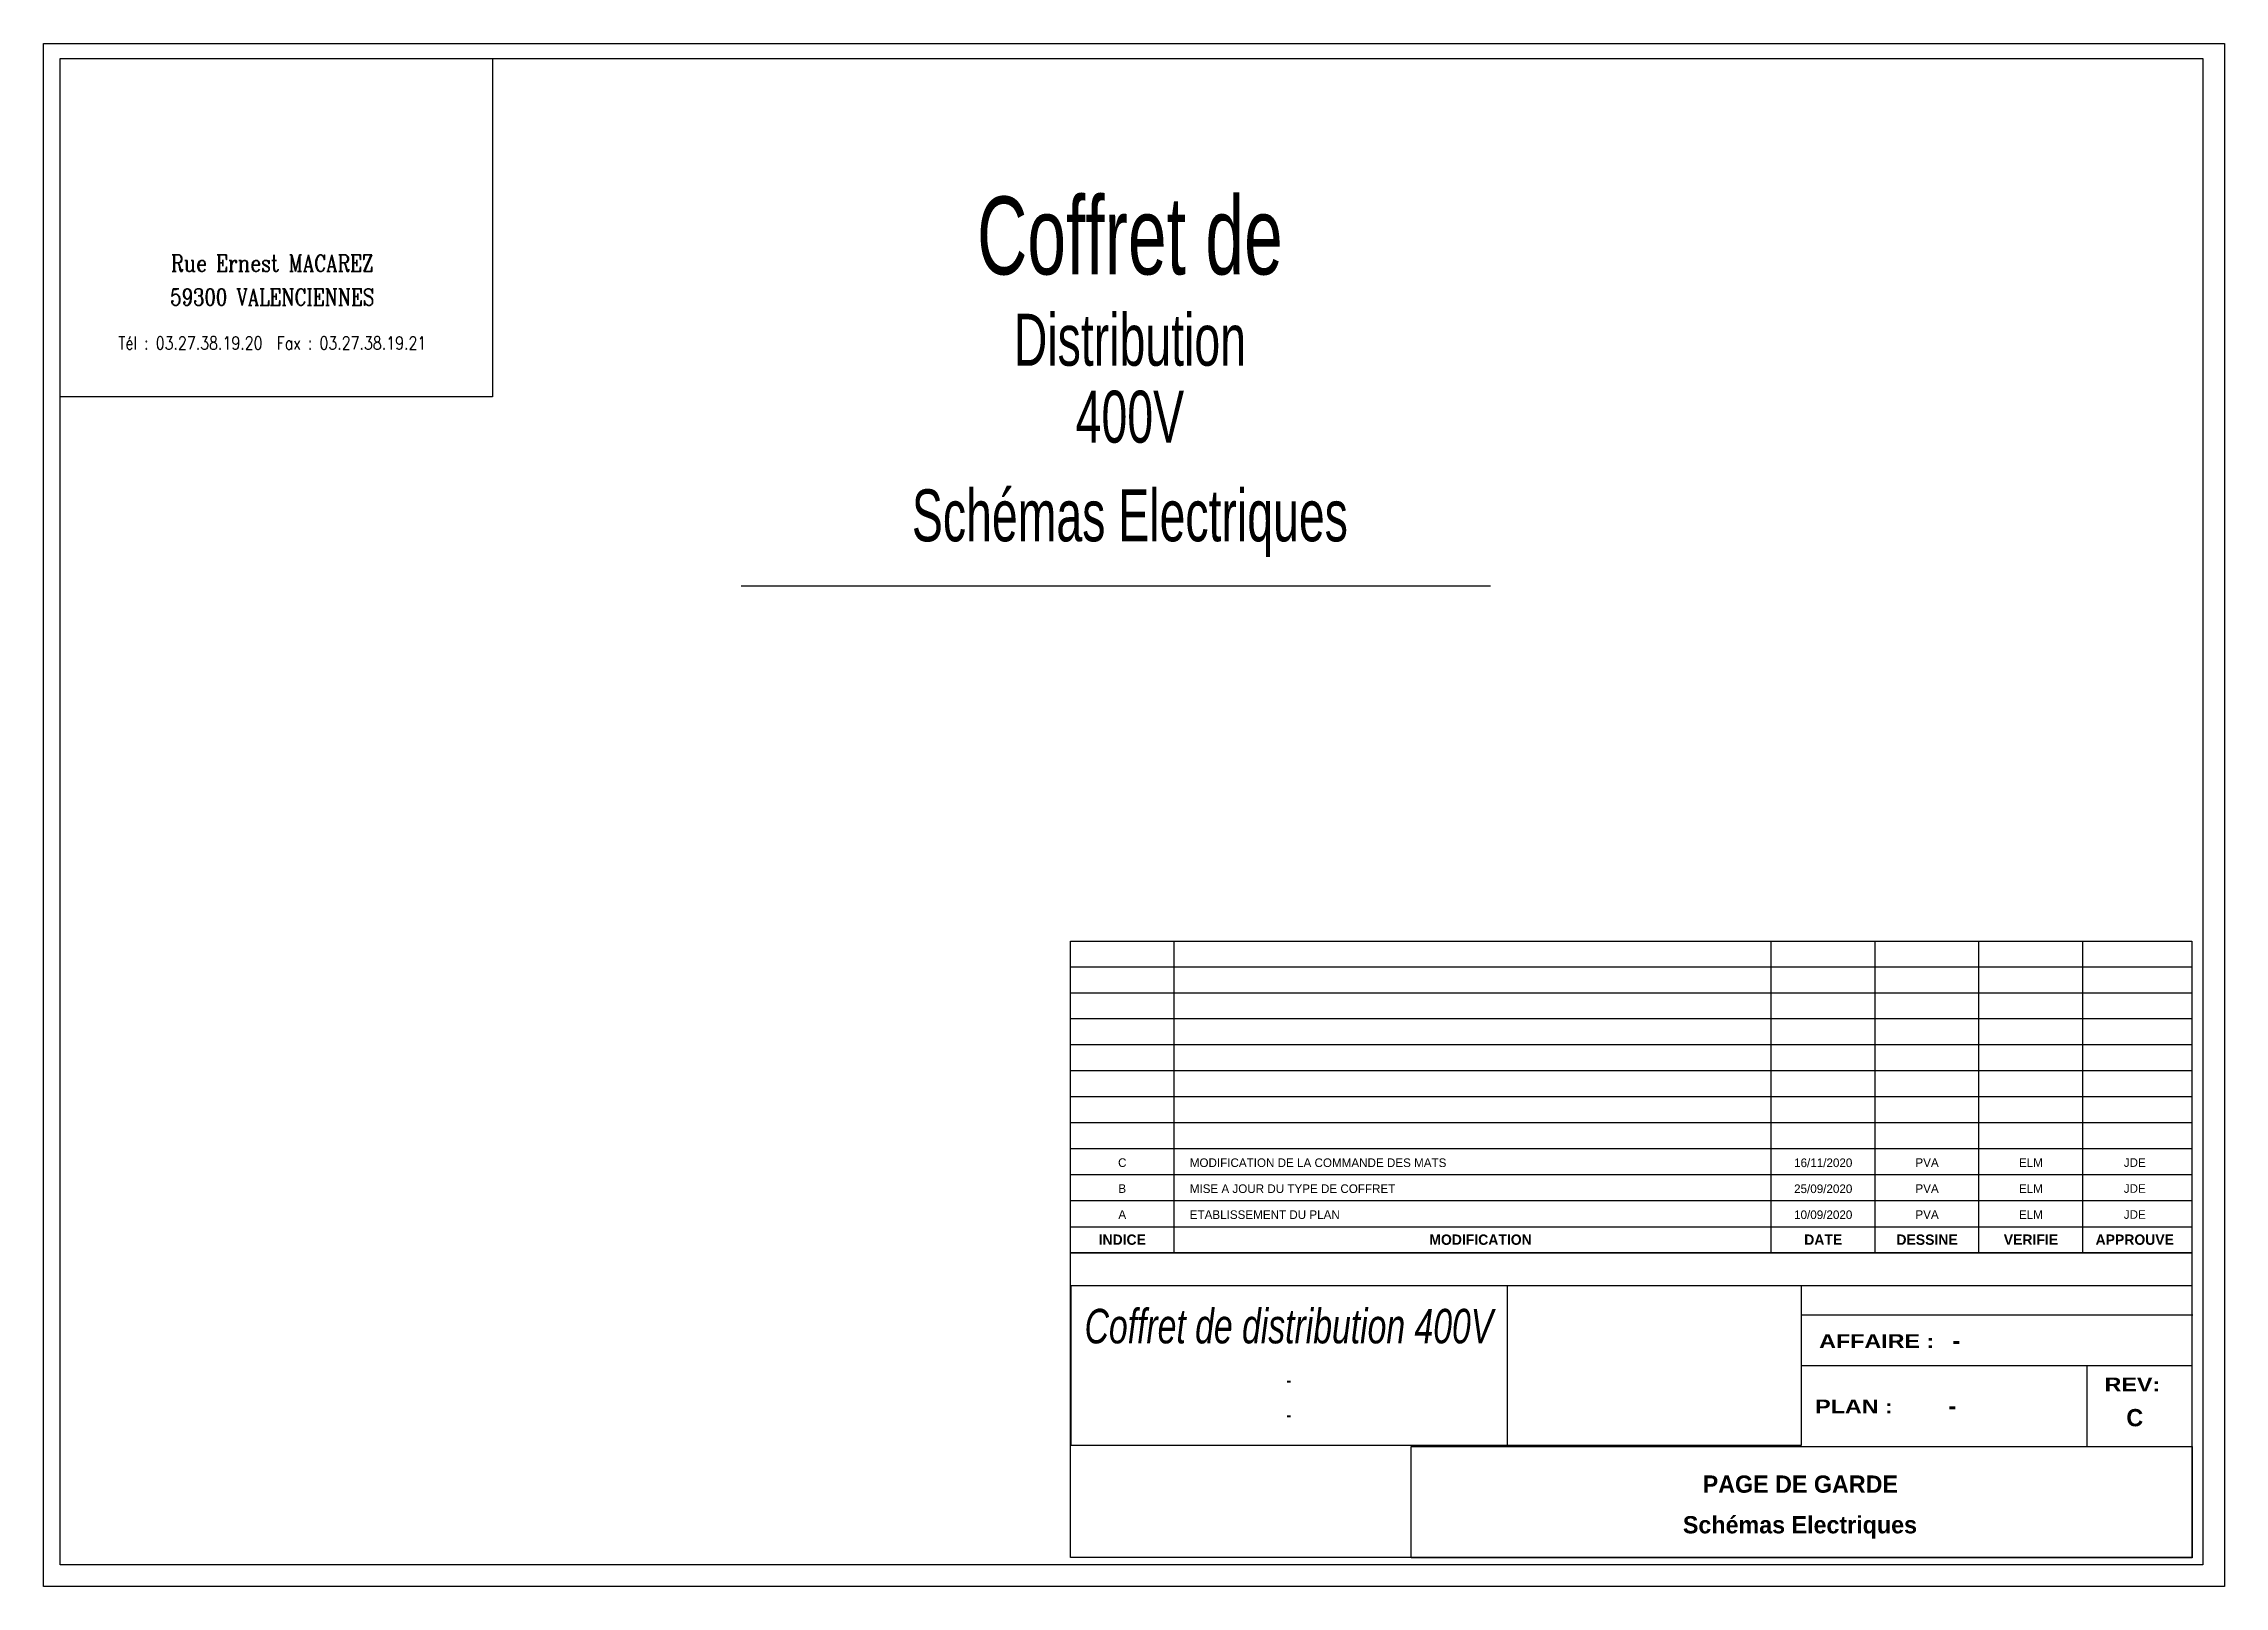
# Model space of a CAD drawing. Extents: x 0 to 420, y 0 to 297.
import ezdxf
from ezdxf.enums import TextEntityAlignment as Align

# ---------------------------------------------------------------- set-up
doc = ezdxf.new("R2010")
doc.units = 0
doc.header["$MEASUREMENT"] = 0
for name, pattern in [('EPAIS', [0]), ('FIN', [0]), ('MOYEN', [0])]:
    doc.linetypes.add(name, pattern=pattern)
doc.layers.get('0').update_dxf_attribs({"linetype": 'CONTINUOUS'})
doc.layers.add('A', color=1, linetype='CONTINUOUS')
doc.layers.add('B', color=1, linetype='CONTINUOUS')
doc.styles.add('ARIAL', font='arial.ttf', dxfattribs={"width": 0.966, "height": 1.660714})
doc.styles.add('ARIAL_BOLD', font='arialbd.ttf', dxfattribs={"width": 0.966, "height": 3.321429})
doc.styles.add('ARIAL_ITALIC', font='ariali.ttf', dxfattribs={"width": 1.6905, "height": 5.314286})
doc.styles.add('ROMANC', font='romanc', dxfattribs={"width": 0.8})

msp = doc.modelspace()

# ---------------------------------------------------------------- linework, layer by layer
for p, q in [((134.32, 192.62), (278.66, 192.62)), ((413.74, 119.23), (197.74, 119.23)), ((413.74, 114.23), (197.74, 114.23)), ((413.74, 109.23), (197.74, 109.23)), ((413.74, 104.23), (197.74, 104.23)), ((413.74, 99.23), (197.74, 99.23)), ((413.74, 94.23), (197.74, 94.23)), ((413.74, 89.23), (197.74, 89.23)), ((413.74, 84.23), (197.74, 84.23)), ((413.74, 79.23), (197.74, 79.23)), ((413.74, 74.23), (197.74, 74.23))]:
    msp.add_line(p, q)
msp.add_lwpolyline([(3.18, 294.14), (86.46, 294.14), (86.46, 229), (3.18, 229)], close=True)
at = {"layer": 'A', "color": 4, "linetype": 'MOYEN'}
for p, q in [((217.74, 64.23), (217.74, 124.23)), ((332.74, 64.23), (332.74, 124.23)), ((352.74, 64.23), (352.74, 124.23)), ((372.74, 64.23), (372.74, 124.23)), ((392.74, 64.23), (392.74, 124.23)), ((197.74, 69.23), (413.74, 69.23)), ((281.88, 57.92), (281.88, 27.1)), ((338.34, 57.92), (413.73, 57.92)), ((338.66, 52.28), (413.95, 52.28)), ((338.5, 42.51), (413.7, 42.51)), ((393.52, 42.51), (393.52, 26.93))]:
    msp.add_line(p, q, dxfattribs=at)
for points in [[(0, 0), (0, 297), (420, 297), (420, 0), (0, 0)], [(0, 0), (0, 297), (420, 297), (420, 0), (0, 0)], [(197.74, 64.23), (197.74, 124.23), (413.74, 124.23), (413.74, 64.23), (197.74, 64.23)], [(197.8, 5.57), (197.8, 64.21), (413.7, 64.21), (413.7, 5.57), (197.8, 5.57)], [(197.91, 27.1), (197.91, 57.92), (338.5, 57.92), (338.5, 27.1), (197.91, 27.1)], [(263.41, 5.49), (263.41, 26.93), (413.81, 26.93), (413.81, 5.49), (263.41, 5.49)]]:
    msp.add_lwpolyline(points, dxfattribs=at)
at = {"layer": 'A', "color": 9, "linetype": 'EPAIS'}
msp.add_lwpolyline([(3.18, 4.15), (3.18, 294.14), (415.87, 294.14), (415.87, 4.15), (3.18, 4.15)], dxfattribs=at)

# ---------------------------------------------------------------- texts
at = {"style": 'ROMANC', "width": 0.8}
for s, height, p in [('Rue Ernest MACAREZ', 3.2024, (44.04, 253.11)), ('59300 VALENCIENNES', 3.2024, (44.04, 246.61)), ('Tél : 03.27.38.19.20  Fax : 03.27.38.19.21', 2.5, (44.04, 238.11))]:
    msp.add_text(s, height=height, dxfattribs=at).set_placement(p, align=Align.CENTER)
at = {"layer": 'A', "color": 3, "linetype": 'FIN', "style": 'ARIAL', "width": 0.966}
for s, height, p in [('C', 1.66, (207.74, 81.58)), ('16/11/2020', 1.661, (342.74, 81.58)), ('PVA', 1.661, (362.74, 81.58)), ('ELM', 1.661, (382.74, 81.58)), ('JDE', 1.661, (402.74, 81.58)), ('B', 1.66, (207.74, 76.58)), ('25/09/2020', 1.661, (342.74, 76.58)), ('PVA', 1.661, (362.74, 76.58)), ('ELM', 1.661, (382.74, 76.58)), ('JDE', 1.661, (402.74, 76.58)), ('A', 1.66, (207.74, 71.58)), ('10/09/2020', 1.661, (342.74, 71.58)), ('PVA', 1.661, (362.74, 71.58)), ('ELM', 1.661, (382.74, 71.58)), ('JDE', 1.661, (402.74, 71.58))]:
    msp.add_text(s, height=height, dxfattribs=at).set_placement(p, align=Align.MIDDLE)
for s, p in [('MODIFICATION DE LA COMMANDE DES MATS', (220.74, 80.73)), ('MISE A JOUR DU TYPE DE COFFRET', (220.74, 75.73)), ('ETABLISSEMENT DU PLAN', (220.74, 70.73))]:
    msp.add_text(s, height=1.6607, dxfattribs=at).set_placement(p)
at = {"layer": 'A', "color": 7, "linetype": 'FIN', "style": 'ARIAL_BOLD', "width": 0.966}
for p in [(367.61, 45.69), (366.84, 33.11)]:
    msp.add_text('-', height=3.32, dxfattribs=at).set_placement(p)
msp.add_text('C', height=3.32, dxfattribs=at).set_placement((402.74, 30.82), align=Align.CENTER)
for s, p in [('PAGE DE GARDE', (338.33, 19.69)), ('Schémas Electriques', (338.26, 11.47))]:
    msp.add_text(s, height=3.3214, dxfattribs=at).set_placement(p, align=Align.MIDDLE)
at = {"layer": 'B', "color": 7, "linetype": 'FIN', "style": 'ARIAL', "width": 0.64}
for s, height, p in [('Coffret de', 15, (209.21, 260.36)), ('Distribution', 10, (209.21, 240.19)), ('400V', 10, (209.21, 225.19)), ('Schémas Electriques', 10, (209.21, 205.03)), ('-', 3.32, (239.84, 39.77)), ('-', 3.32, (239.84, 33.1))]:
    msp.add_text(s, height=height, dxfattribs=at).set_placement(p, align=Align.MIDDLE)
at = {"layer": 'B', "color": 1, "linetype": 'FIN', "style": 'ARIAL_BOLD', "width": 0.966}
for s, height, p in [('INDICE', 1.993, (207.74, 66.75)), ('MODIFICATION', 1.9929, (276.74, 66.75)), ('DATE', 1.993, (342.74, 66.75)), ('DESSINE', 1.993, (362.74, 66.75)), ('VERIFIE', 1.993, (382.74, 66.75)), ('APPROUVE', 1.993, (402.74, 66.75))]:
    msp.add_text(s, height=height, dxfattribs=at).set_placement(p, align=Align.MIDDLE)
at = {"layer": 'B', "color": 4, "linetype": 'FIN', "style": 'ARIAL_ITALIC', "width": 0.7}
msp.add_text('Coffret de distribution 400V', height=6.6429, dxfattribs=at).set_placement((239.84, 50.23), align=Align.MIDDLE)
at = {"layer": 'B', "color": 1, "linetype": 'FIN', "style": 'ARIAL_BOLD', "width": 1.2075}
for s, p in [('AFFAIRE : ', (341.96, 45.89)), ('REV:', (396.93, 37.54)), ('PLAN : ', (341.19, 33.31))]:
    msp.add_text(s, height=2.657, dxfattribs=at).set_placement(p)

doc.saveas('drawing.dxf')
